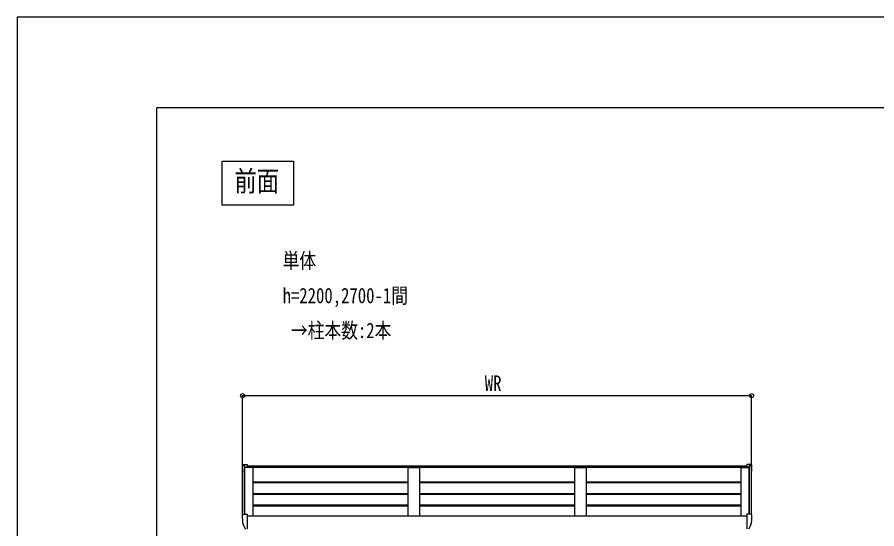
# Model space of a CAD drawing. Units: millimetres, scale not verified. Extents: x -8410 to 8410, y -5940 to 5940.
# Drawn here: x -8410 to -4715, y 3741 to 5940 of the extents above; entities that cross this region are included whole.
import ezdxf
from ezdxf.enums import TextEntityAlignment as Align

# ---------------------------------------------------------------- set-up
doc = ezdxf.new("R2010")
doc.units = ezdxf.units.MM
doc.header["$LTSCALE"] = 30
for name, color, linetype in [('0-1_USER1', 3, 'Continuous'), ('0-3_YKK_13', 4, 'Continuous'), ('0-4_YKK_A1', 4, 'Continuous'), ('0-5_YKK_D', 6, 'Continuous'), ('0-6_YKK_ZWAK', 7, 'Continuous')]:
    doc.layers.add(name, color=color, linetype=linetype)
doc.styles.add('ＭＳ ゴシック', font='')
doc.styles.get('ＭＳ ゴシック').set_extended_font_data('MS Gothic')

msp = doc.modelspace()

# ---------------------------------------------------------------- linework, layer by layer
at = {"layer": '0-3_YKK_13'}
for p, q in [((-7443.19, 4014.02), (-7443.19, 4013.54)), ((-7440.35, 4017.01), (-7430.25, 4017.54)), ((-7430.25, 4017.54), (-7421.19, 4017.54)), ((-7421.19, 4017.54), (-7421.19, 4005.13)), ((-5264.14, 4017.54), (-5273.19, 4017.54)), ((-5273.19, 4017.54), (-5273.19, 4005.13)), ((-5254.04, 4017.01), (-5264.14, 4017.54)), ((-5251.19, 4014.02), (-5251.19, 4013.54)), ((-7443.19, 3800.27), (-7443.19, 3799.8)), ((-7440.35, 3803.27), (-7430.25, 3803.8)), ((-7430.25, 3803.8), (-7421.19, 3803.8)), ((-7421.19, 3803.8), (-7421.19, 3741.44)), ((-5264.14, 3803.8), (-5273.19, 3803.8)), ((-5273.19, 3803.8), (-5273.19, 3741.44)), ((-5254.04, 3803.27), (-5264.14, 3803.8)), ((-5251.19, 3800.27), (-5251.19, 3799.8)), ((-7438.68, 3757.7), (-7428.64, 3740.3)), ((-7421.19, 3758.59), (-7421.19, 3758.03)), ((-7421.19, 3740.8), (-7421.19, 3741.44)), ((-5273.19, 3758.59), (-5273.19, 3758.03)), ((-5273.19, 3740.8), (-5273.19, 3741.44)), ((-5255.71, 3757.7), (-5265.75, 3740.3))]:
    msp.add_line(p, q, dxfattribs=at)
for centre, radius, start, end in [((-7440.19, 4014.02), 3, 93, 180), ((-7241.19, 4013.54), 202, 180, 188.06898), ((-5254.19, 4014.02), 3, 0, 87), ((-5453.19, 4013.54), 202, 351.93102, 0), ((-7440.19, 3800.27), 3, 93, 180), ((-7241.19, 3799.8), 202, 180, 191.90213), ((-5453.19, 3799.8), 202, 348.09787, 0), ((-5254.19, 3800.27), 3, 0, 87), ((-7437.38, 3758.45), 1.5, 191.90213, 210), ((-5257, 3758.45), 1.5, 330, 348.09787)]:
    msp.add_arc(centre, radius, start, end, dxfattribs=at)
at = {"layer": '0-4_YKK_A1'}
for p, q in [((-7441.19, 3803.1), (-7441.19, 4011.7)), ((-7433.06, 4013.08), (-7440.25, 4012.7)), ((-7432.19, 3803.69), (-7432.19, 4012.66)), ((-7431.5, 4010.85), (-7432.07, 4012.42)), ((-7431.49, 3803.73), (-7431.5, 4010.85)), ((-5262.89, 4005.1), (-7431.49, 4005.13)), ((-7421.19, 4012.43), (-5273.19, 4012.43)), ((-6730.19, 4003.21), (-6730.19, 3797.41)), ((-6729.21, 4004.21), (-6724.37, 4004.28)), ((-6724.37, 4004.28), (-6686.02, 4004.28)), ((-6686.02, 4004.28), (-6681.18, 4004.21)), ((-6680.19, 4003.21), (-6680.19, 3797.41)), ((-6014.19, 4003.21), (-6014.19, 3797.41)), ((-6013.21, 4004.21), (-6008.37, 4004.28)), ((-6008.37, 4004.28), (-5970.02, 4004.28)), ((-5970.02, 4004.28), (-5965.18, 4004.21)), ((-5964.19, 4003.21), (-5964.19, 3797.41)), ((-5262.89, 4010.85), (-5262.32, 4012.42)), ((-5262.89, 3803.73), (-5262.89, 4010.85)), ((-5262.19, 3803.69), (-5262.19, 4012.66)), ((-5261.33, 4013.08), (-5254.14, 4012.7)), ((-5253.19, 3803.1), (-5253.19, 4011.7)), ((-6730.19, 3941.18), (-7396.19, 3941.18)), ((-6730.19, 3938.2), (-7396.19, 3938.2)), ((-6014.19, 3941.18), (-6680.19, 3941.18)), ((-6014.19, 3938.2), (-6680.19, 3938.2)), ((-5298.19, 3941.18), (-5964.19, 3941.18)), ((-5298.19, 3938.2), (-5964.19, 3938.2)), ((-6730.19, 3891.74), (-7396.19, 3891.74)), ((-6730.19, 3888.76), (-7396.19, 3888.76)), ((-6014.19, 3891.74), (-6680.19, 3891.74)), ((-6014.19, 3888.76), (-6680.19, 3888.76)), ((-5298.19, 3891.74), (-5964.19, 3891.74)), ((-5298.19, 3888.76), (-5964.19, 3888.76)), ((-6730.22, 3839.27), (-7396.22, 3839.27)), ((-6730.19, 3842.3), (-7396.19, 3842.3)), ((-6014.22, 3839.27), (-6680.22, 3839.27)), ((-6014.19, 3842.3), (-6680.19, 3842.3)), ((-5298.22, 3839.27), (-5964.22, 3839.27)), ((-5298.19, 3842.3), (-5964.19, 3842.3)), ((-7421.19, 3797.41), (-5273.19, 3797.41))]:
    msp.add_line(p, q, dxfattribs=at)
msp.add_lwpolyline([(-7528.82, 5321.62), (-7221.94, 5321.62), (-7221.94, 5132.33), (-7528.82, 5132.33)], close=True, dxfattribs=at)
for points in [[(-7396.19, 3797.41), (-7396.19, 4004.28), (-7431.5, 4004.28)], [(-5298.19, 3797.41), (-5298.19, 4004.28), (-5262.89, 4004.28)]]:
    msp.add_lwpolyline(points, dxfattribs=at)
for centre, radius, start, end in [((-7440.19, 4011.7), 1, 93, 180), ((-7433.01, 4012.08), 1, 20, 93), ((-6729.2, 4003.21), 0.997, 90.66782, 179.85648), ((-6681.19, 4003.21), 0.997, 359.84961, 89.33225), ((-6013.2, 4003.21), 0.997, 90.66782, 179.85648), ((-5965.19, 4003.21), 0.997, 359.84961, 89.33225), ((-5261.38, 4012.08), 1, 87, 160), ((-5254.19, 4011.7), 1, 0, 87)]:
    msp.add_arc(centre, radius, start, end, dxfattribs=at)
at = {"layer": '0-5_YKK_D'}
for p, q in [((-7441.19, 3983.93), (-7441.19, 4314.56)), ((-7441.19, 4313.56), (-5253.19, 4313.56)), ((-5253.19, 3983.93), (-5253.19, 4314.56))]:
    msp.add_line(p, q, dxfattribs=at)
for centre in [(-7441.19, 4313.56), (-5253.19, 4313.56)]:
    msp.add_circle(centre, 8.5, dxfattribs=at)
at = {"layer": '0-6_YKK_ZWAK'}
for p in [(7790.04, 5550), (-7809.96, -5050)]:
    msp.add_line(p, (-7809.96, 5550), dxfattribs=at)
msp.add_lwpolyline([(-8410, -5940), (8410, -5940), (8410, 5940), (-8410, 5940)], close=True, dxfattribs=at)

# ---------------------------------------------------------------- texts
at = {"layer": '0-1_USER1', "style": 'ＭＳ ゴシック', "width": 0.8}
for s, height, p in [('前面', 87.98, (-7476, 5165)), ('単体', 65.98, (-7269, 4841)), ('h=2200,2700-1間', 65.98, (-7269, 4691)), (' →柱本数:2本', 65.98, (-7269, 4541))]:
    msp.add_text(s, height=height, dxfattribs=at).set_placement(p, align=Align.BOTTOM_LEFT)
at = {"layer": '0-5_YKK_D', "style": 'ＭＳ ゴシック', "width": 0.8}
msp.add_text('WR', height=65.98, dxfattribs=at).set_placement((-6399.99, 4314.36), align=Align.BOTTOM_LEFT)

doc.saveas('drawing.dxf')
